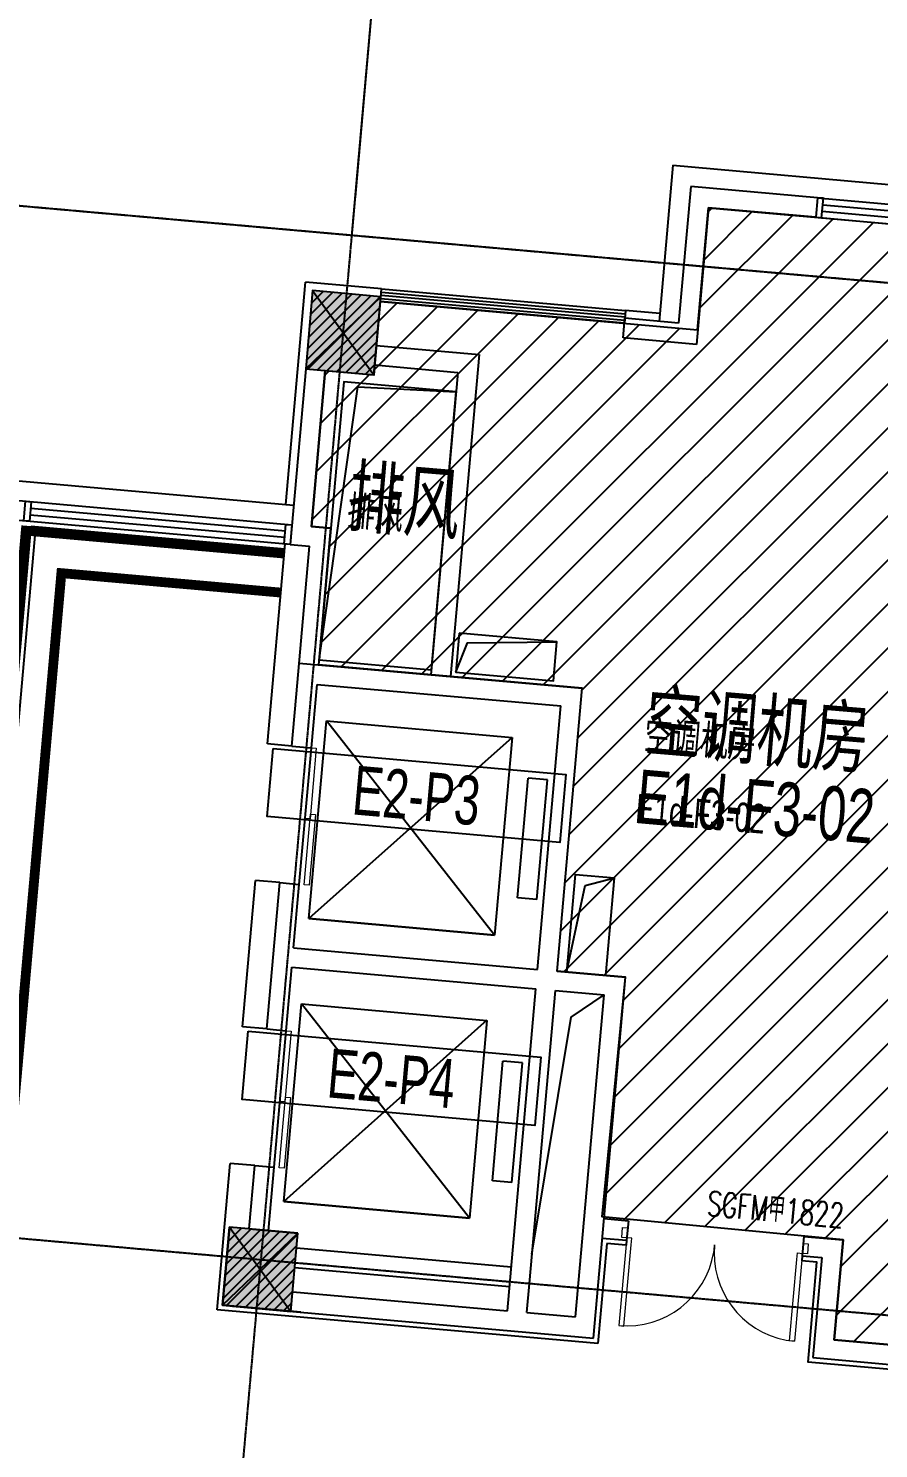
# Model space of a CAD drawing. Header units: millimetres. Extents: x -174040 to 151923, y -227569 to 142020.
# Drawn here: x -56973 to -48294, y 16365 to 30864 of the extents above; entities that cross this region are included whole.
import ezdxf
from ezdxf.enums import TextEntityAlignment as Align

# ---------------------------------------------------------------- set-up
doc = ezdxf.new("R2010")
doc.units = ezdxf.units.MM
doc.header["$LTSCALE"] = 5
for name, pattern in [('E-RG-1F$0$$0$DOTE', [2.42, 2, -0.2, 0.02, -0.2]), ('E2-RI-3F$0$DASHED', [0.75, 0.5, -0.25]), ('XRE2$0$HIDDEN', [0.375, 0.25, -0.125])]:
    doc.linetypes.add(name, pattern=pattern)
for name, color, linetype in [('00外装饰面', 21, 'Continuous'), ('A—墙体', 7, 'Continuous'), ('A—楼梯、电梯、栏杆', 50, 'Continuous'), ('A—设备管丼、主管符号', 50, 'Continuous'), ('A—轴线、尺寸', 1, 'Continuous'), ('A—门窗', 135, 'Continuous'), ('E-COLS-F3$0$0S-COLS-HATCH', 8, 'Continuous'), ('E-COLS-F3$0$0S-COLS-HATCH-I', 8, 'Continuous'), ('E-COLS-F3$0$0S-COLS-LINE', 4, 'Continuous'), ('E1-RI-3F$0$A-SYMB-DOOR', 4, 'Continuous'), ('E1-RV-3F$0$A-HOLE', 2, 'Continuous'), ('I—平面—填充01(线状)', 8, 'Continuous'), ('I—平面—文字', 40, 'Continuous'), ('I—平面—文字（放大1：100）', 40, 'XRE2$0$HIDDEN'), ('I—平面—消防设施', 10, 'Continuous'), ('I—平面—装饰面层线', 192, 'Continuous'), ('I—平面—门', 22, 'Continuous'), ('I—平面—门编号', 22, 'Continuous'), ('XRE1$0$A-SYMB', 4, 'Continuous'), ('XRE1$0$A-SYMB-NUMB-T', 4, 'Continuous'), ('轴线100', 1, 'Continuous')]:
    doc.layers.add(name, color=color, linetype=linetype)
for name, color, linetype, lineweight in [('E1-RI-3F$0$A-DOOR', 32, 'Continuous', 5), ('E1-RI-3F$0$A-DOOR-FRAM', 1, 'Continuous', 9), ('E1-RI-3F$0$A-GLAZ-CWMG', 3, 'Continuous', 5), ('E1-RV-3F$0$A-DOOR', 32, 'Continuous', 5)]:
    doc.layers.add(name, color=color, linetype=linetype, lineweight=lineweight)
doc.styles.add('ARIAL', font='arial.ttf')
doc.styles.add('E1-RI-3F$0$ECADI-TXT', font='simplex.shx', dxfattribs={"bigfont": 'hztxt.shx'})
doc.styles.add('XD2008', font='SIMYOU.TTF', dxfattribs={"width": 0.7})
doc.styles.add('XRE1$0$ECADI-TXT', font='simplex.shx', dxfattribs={"bigfont": 'hztxt.shx'})
doc.styles.add('幼圆', font='SIMYOU.TTF', dxfattribs={"width": 0.7})
doc.dimstyles.new('200', dxfattribs={"dimscale": 200, "dimtxt": 2.5, "dimasz": 2, "dimexe": 1, "dimexo": 1, "dimgap": 0.8, "dimtad": 1, "dimdec": 0, "dimdsep": 46, "dimtxsty": 'ARIAL', "dimblk1": 'ARCHTICK', "dimblk2": 'ARCHTICK', "dimsah": 1, "dimcen": -0.9, "dimdle": 1, "dimclrd": 256, "dimclre": 256, "dimclrt": 40, "dimaunit": 1, "dimadec": 0, "dimazin": 0, "dimtfac": 0.35, "dimtdec": 0, "dimtix": 1, "dimtmove": 2, "dimatfit": 3, "dimldrblk": 'ARCHTICK', "dimfxl": 0, "dimtvp": 0.8, "dimtolj": 1, "dimtzin": 0, "dimarcsym": 0})
doc.dimstyles.new('副本 100', dxfattribs={"dimscale": 100, "dimtxt": 2.5, "dimasz": 2, "dimexe": 1, "dimexo": 1, "dimgap": 0.8, "dimtad": 1, "dimdec": 0, "dimdsep": 46, "dimtxsty": 'ARIAL', "dimblk1": 'ARCHTICK', "dimblk2": 'ARCHTICK', "dimsah": 1, "dimcen": -0.9, "dimdle": 1, "dimclrd": 256, "dimclre": 256, "dimclrt": 40, "dimaunit": 1, "dimadec": 0, "dimazin": 0, "dimtfac": 0.35, "dimtdec": 0, "dimtix": 1, "dimtmove": 2, "dimatfit": 3, "dimldrblk": 'ARCHTICK', "dimfxl": 0, "dimtvp": 0.8, "dimtolj": 1, "dimtzin": 0, "dimarcsym": 0})

# ---------------------------------------------------------------- blocks, each defined once
blk = doc.blocks.new('_ArchTick')
at = {"color": 0, "linetype": 'ByBlock', "const_width": 0.15}
blk.add_lwpolyline([(-0.5, -0.5), (0.5, 0.5)], dxfattribs=at)
blk = doc.blocks.new('*D254')
at = {"layer": 'A—轴线、尺寸', "linetype": 'ByBlock', "lineweight": -2}
for p, q in [((-59852, 29794), (-59499, 33779)), ((-59716, 33597), (-53092, 33010)), ((-53627, 29242), (-53274, 33227))]:
    blk.add_line(p, q, dxfattribs=at)
at = {"layer": 'Defpoints', "color": 0, "linetype": 'ByBlock'}
for p in [(-53291, 33027), (-59870, 29595), (-53645, 29043)]:
    blk.add_point(p, dxfattribs=at)
at = {"layer": 'A—轴线、尺寸', "linetype": 'ByBlock', "lineweight": -2, "xscale": 400, "yscale": 400, "zscale": 400}
for p, rotation in [((-59517, 33580), 174.9322288641356), ((-53291, 33027), 354.9322288641357)]:
    blk.add_blockref('_ArchTick', p, dxfattribs=dict(at, rotation=rotation))
at = {"layer": 'A—轴线、尺寸', "color": 40, "linetype": 'ByBlock', "insert": (-56367, 33717), "char_height": 500, "attachment_point": 5, "rotation": 354.9322, "style": 'ARIAL'}
blk.add_mtext('\\A1;6250', dxfattribs=at)
blk = doc.blocks.new('*D255')
at = {"layer": 'A—轴线、尺寸', "linetype": 'ByBlock', "lineweight": -2}
for p, q in [((-53627, 29242), (-53274, 33227)), ((-53490, 33045), (-46119, 32391)), ((-46654, 28624), (-46301, 32608))]:
    blk.add_line(p, q, dxfattribs=at)
at = {"layer": 'Defpoints', "color": 0, "linetype": 'ByBlock'}
for p in [(-46319, 32409), (-53645, 29043), (-46672, 28425)]:
    blk.add_point(p, dxfattribs=at)
at = {"layer": 'A—轴线、尺寸', "linetype": 'ByBlock', "lineweight": -2, "xscale": 400, "yscale": 400, "zscale": 400}
for p, rotation in [((-53291, 33027), 174.9322288641356), ((-46319, 32409), 354.9322288641357)]:
    blk.add_blockref('_ArchTick', p, dxfattribs=dict(at, rotation=rotation))
at = {"layer": 'A—轴线、尺寸', "color": 40, "linetype": 'ByBlock', "insert": (-49768, 33132), "char_height": 500, "attachment_point": 5, "rotation": 354.9322, "style": 'ARIAL'}
blk.add_mtext('\\A1;7000', dxfattribs=at)
blk = doc.blocks.new('*D261')
at = {"layer": 'A—轴线、尺寸', "linetype": 'ByBlock', "lineweight": -2}
for p, q in [((-65126, 29760), (-64640, 35239)), ((-64857, 35057), (6363, 28741)), ((5696, 23479), (6182, 28958))]:
    blk.add_line(p, q, dxfattribs=at)
at = {"layer": 'Defpoints', "color": 0, "linetype": 'ByBlock'}
for p in [(-65144, 29561), (6164, 28759), (5678, 23280)]:
    blk.add_point(p, dxfattribs=at)
at = {"layer": 'A—轴线、尺寸', "linetype": 'ByBlock', "lineweight": -2, "xscale": 400, "yscale": 400, "zscale": 400}
for p, rotation in [((-64658, 35039), 174.9322288641356), ((6164, 28759), 354.9322288641357)]:
    blk.add_blockref('_ArchTick', p, dxfattribs=dict(at, rotation=rotation))
at = {"layer": 'A—轴线、尺寸', "color": 40, "linetype": 'ByBlock', "insert": (-29210, 32313), "char_height": 500, "attachment_point": 5, "rotation": 354.9322, "style": 'ARIAL'}
blk.add_mtext('\\A1;71100', dxfattribs=at)
blk = doc.blocks.new('XRE3')
at = {"layer": 'E-COLS-F3$0$0S-COLS-HATCH'}
for points in [[(11790404, -6181094), (11789707, -6181032), (11789636, -6181829), (11790333, -6181891)], [(11789556, -6190656), (11788859, -6190594), (11788788, -6191391), (11789485, -6191453)]]:
    blk.add_hatch(color=18, dxfattribs=at).paths.add_polyline_path(points)
at = {"layer": 'E-COLS-F3$0$0S-COLS-HATCH-I'}
h = blk.add_hatch(dxfattribs=at)
h.set_pattern_fill('ANSI31', color=256, scale=600, style=0)
h.set_pattern_definition([(45, (-88.334, -996.09), (-53.0330086, 53.0330086), [])])
h.paths.add_polyline_path([(11790404, -6181094), (11789707, -6181032), (11789636, -6181829), (11790333, -6181891)])
h = blk.add_hatch(dxfattribs=at)
h.set_pattern_fill('ANSI31', color=256, scale=600, style=0)
h.set_pattern_definition([(45, (-8.83, -99.61), (-53.0330086, 53.0330086), [])])
h.paths.add_polyline_path([(11789556, -6190656), (11788859, -6190594), (11788788, -6191391), (11789485, -6191453)])
at = {"layer": 'Defpoints'}
for p, q in [((11789707, -6181032), (11790333, -6181891)), ((11789636, -6181829), (11790404, -6181094)), ((11788788, -6191391), (11789556, -6190656)), ((11788859, -6190594), (11789485, -6191453))]:
    blk.add_line(p, q, dxfattribs=at)
at = {"layer": 'E-COLS-F3$0$0S-COLS-LINE', "color": 255}
for points in [[(11790404, -6181094), (11789707, -6181032), (11789636, -6181829), (11790333, -6181891)], [(11789556, -6190656), (11788859, -6190594), (11788788, -6191391), (11789485, -6191453)]]:
    blk.add_lwpolyline(points, close=True, dxfattribs=at)
blk = doc.blocks.new('E1-RI-3F$0$ECADI-TAG-DOOR')
blk = doc.blocks.new('E1-RI-3F$0$MRY_DOOR-2-SOLID_-_1_8_ME4')
at = {"layer": 'E1-RI-3F$0$A-DOOR'}
for p, q in [((-849, -66), (-900, -66)), ((-900, -66), (-900, -134)), ((-900, -134), (-900, -966)), ((-849, -134), (-849, -66)), ((-849, -966), (-849, -134)), ((849, -66), (900, -66)), ((849, -133), (849, -66)), ((849, -966), (849, -133)), ((900, -66), (900, -133)), ((900, -133), (900, -966)), ((-900, -966), (-849, -966)), ((900, -966), (849, -966))]:
    blk.add_line(p, q, dxfattribs=at)
for centre, start, end in [((-900, -66), 270, 355.6813), ((-900, -66), 355.6813, 0.5), ((900, -66), 179.5, 184.3187), ((900, -66), 184.3187, 270)]:
    blk.add_arc(centre, 900, start, end, dxfattribs=at)
at = {"layer": 'E1-RI-3F$0$A-DOOR-FRAM'}
for p, q in [((-951, -66), (-951, 36)), ((-951, 36), (-900, 36)), ((-900, 36), (-900, -66)), ((900, -66), (900, 36)), ((900, 36), (951, 36)), ((951, 36), (951, -66)), ((-900, -66), (-951, -66)), ((951, -66), (900, -66))]:
    blk.add_line(p, q, dxfattribs=at)
blk = doc.blocks.new('E1-RV-3F$0$Elevator - Single Side Open - 48_w x 94_h-2412031-一层平面 1_2号楼 FIRST FLOOR PLAN B1 B2')
at = {"layer": 'E1-RV-3F$0$A-DOOR'}
for p, q in [((-355.6, -48.41875), (-1080.6, -48.41875)), ((-1080.6, -48.41875), (-1080.6, -99.21875)), ((-1080.6, -99.21875), (-355.6, -99.21875)), ((319.4, -99.21875), (-405.6, -99.21875)), ((-405.6, -99.21875), (-405.6, -150.01875)), ((-355.6, -99.21875), (-355.6, -48.41875)), ((319.4, -150.01875), (319.4, -99.21875)), ((-405.6, -150.01875), (319.4, -150.01875))]:
    blk.add_line(p, q, dxfattribs=at)
blk = doc.blocks.new('E1-RI-3F$0$RECTANGULAR_MULLION_-_6006')
at = {"layer": 'A—门窗'}
for p, q in [((-30, 125), (30, 125)), ((-30, -75), (-30, 125)), ((30, 125), (30, -75)), ((30, -75), (-30, -75))]:
    blk.add_line(p, q, dxfattribs=at)
blk = doc.blocks.new('XRE1$0$ECADI-TAG-CODE')
at = {"layer": 'XRE1$0$A-SYMB-NUMB-T', "color": 1}
blk.add_lwpolyline([(0, 3.5), (15, 3.5), (15, 0), (0, 0)], close=True, dxfattribs=at)
at = {"layer": 'XRE1$0$A-SYMB-NUMB-T', "style": 'XRE1$0$ECADI-TXT', "width": 0.7}
blk.add_attdef('CODE', text='', height=2.5, dxfattribs=at).set_placement((7.5, 1.75), align=Align.MIDDLE_CENTER)
blk = doc.blocks.new('*D525')
at = {"layer": 'Defpoints', "color": 0, "linetype": 'ByBlock'}
for p in [(-173809, 33548), (-180387, 30115), (-174162, 29563)]:
    blk.add_point(p, dxfattribs=at)
at = {"layer": '轴线100', "linetype": 'ByBlock', "lineweight": -2}
for p, q in [((-180379, 30215), (-180025, 34199)), ((-180134, 34109), (-173709, 33539)), ((-174153, 29663), (-173800, 33647))]:
    blk.add_line(p, q, dxfattribs=at)
at = {"layer": '轴线100', "linetype": 'ByBlock', "lineweight": -2, "xscale": 200, "yscale": 200, "zscale": 200}
for p, rotation in [((-180034, 34100), 174.9322288766972), ((-173809, 33548), 354.9322288766971)]:
    blk.add_blockref('_ArchTick', p, dxfattribs=dict(at, rotation=rotation))
at = {"layer": '轴线100', "color": 40, "linetype": 'ByBlock', "insert": (-176901, 34056), "char_height": 300, "attachment_point": 5, "rotation": 354.9322, "style": 'ARIAL'}
blk.add_mtext('\\A1;6250', dxfattribs=at)
blk = doc.blocks.new('*D526')
at = {"layer": 'Defpoints', "color": 0, "linetype": 'ByBlock'}
for p in [(-166836, 32929), (-174162, 29563), (-167189, 28945)]:
    blk.add_point(p, dxfattribs=at)
at = {"layer": '轴线100', "linetype": 'ByBlock', "lineweight": -2}
for p, q in [((-174153, 29663), (-173800, 33647)), ((-173908, 33556), (-166736, 32920)), ((-167180, 29045), (-166827, 33029))]:
    blk.add_line(p, q, dxfattribs=at)
at = {"layer": '轴线100', "linetype": 'ByBlock', "lineweight": -2, "xscale": 200, "yscale": 200, "zscale": 200}
for p, rotation in [((-173809, 33548), 174.9322288766972), ((-166836, 32929), 354.9322288766971)]:
    blk.add_blockref('_ArchTick', p, dxfattribs=dict(at, rotation=rotation))
at = {"layer": '轴线100', "color": 40, "linetype": 'ByBlock', "insert": (-170302, 33471), "char_height": 300, "attachment_point": 5, "rotation": 354.9322, "style": 'ARIAL'}
blk.add_mtext('\\A1;7000', dxfattribs=at)
blk = doc.blocks.new('A$C1C9D1350')
at = {"layer": '轴线100', "linetype": 'E-RG-1F$0$$0$DOTE'}
for p, q in [((-177145.2, -4082.9), (-173605.5, 35838.5)), ((-187247.4, 30431.7), (-106850.9, 23302.1)), ((-186918.7, 19861.4), (-107778.4, 12843.2))]:
    blk.add_line(p, q, dxfattribs=at)
at = {"layer": '轴线100', "linetype": 'ByBlock'}
for base, p1, p2, picture, middle in [((-173808.5, 33547.6), (-180387.4, 30115.3), (-174161.8, 29563.2), '*D525', (-176900.7, 34055.9)), ((-166835.9, 32929.3), (-174161.8, 29563.2), (-167189.2, 28944.9), '*D526', (-170301.6, 33470.7))]:
    dim = blk.add_linear_dim(base=base, p1=p1, p2=p2, angle=354.93223, dimstyle='副本 100', override={"dimtxt": 3}, dxfattribs=at)
    dim.commit()
    dim.dimension.update_dxf_attribs({"geometry": picture, "text_midpoint": middle})

msp = doc.modelspace()

# ---------------------------------------------------------------- hatches: boundary and pattern name
at = {"layer": 'I—平面—填充01(线状)'}
h = msp.add_hatch(dxfattribs=at)
h.set_pattern_fill('ANSI31', color=256, scale=100, style=0)
h.paths.add_polyline_path([(-53379.1, 28075.1), (-50141.4, 27788.1), (-50031.1, 29033), (-46520, 28721.6), (-47487.2, 17814.5), (-47935.5, 17854.2), (-47975.1, 17406.2), (-48748.1, 17474.8), (-48657.6, 18496.1), (-51114.9, 18730.1), (-50878.8, 21177.5), (-51576.1, 21239.3), (-51320.1, 24128), (-54009.6, 24366.3), (-53886, 25760.2), (-54084.7, 25777.8), (-53943.3, 27372.2), (-53445.3, 27328), (-53379.1, 28075.1), (-50888.8, 27854.4)])

# ---------------------------------------------------------------- linework, layer by layer
at = {"layer": '00外装饰面', "linetype": 'ByBlock', "ltscale": 5}
for p, q in [((-50394.6, 29466.9), (-50535.9, 27873.1)), ((-50394.2, 29466.8), (7777.4, 24308.1)), ((-50394.2, 29466.8), (7777.4, 24308.1)), ((-54346, 26002.4), (-54144.6, 28273.5)), ((-53367.6, 28204.5), (-54144.6, 28273.5)), ((-50528.4, 27952.8), (-50877.4, 27983.7)), ((-59445.9, 26454.6), (-54266.5, 25995.3))]:
    msp.add_line(p, q, dxfattribs=at)
at = {"layer": 'A—墙体'}
for p, q in [((-50212.7, 29249.9), (-50336.3, 27855.4)), ((-48917.8, 29135.1), (-50212.7, 29249.9)), ((-50031.1, 29033), (-50154.7, 27638.5)), ((-48935.4, 28935.9), (-50031.1, 29033)), ((-48917.8, 29135.1), (-48935.4, 28935.9)), ((-50902.5, 27704.8), (-50884.8, 27904.1)), ((-50336.3, 27855.4), (-50884.4, 27904)), ((-50154.7, 27638.5), (-50902.1, 27704.8)), ((-53418.8, 27626.8), (-52373.2, 27534.1)), ((-53436.5, 27427.6), (-52590.1, 27352.6)), ((-52373.2, 27534.1), (-52664.7, 24247.1)), ((-54142.6, 27389.8), (-54301.6, 25596.3)), ((-53943.4, 27372.2), (-54084.7, 25777.8)), ((-52590.1, 27352.6), (-52863.9, 24264.8)), ((-54084.7, 25777.8), (-53886, 25760.2)), ((-54009.6, 24366.3), (-53886, 25760.2)), ((-54301.6, 25596.3), (-54102.9, 25578.6)), ((-54226.5, 24184.7), (-54102.9, 25578.6)), ((-54208.8, 24383.9), (-51320.1, 24128)), ((-54208.8, 24383.9), (-51320.1, 24128)), ((-54283.8, 23537.3), (-54226.5, 24184.7)), ((-54283.8, 23537.3), (-54226.5, 24184.7)), ((-54084.6, 23519.6), (-54027.2, 24167.1)), ((-54084.6, 23519.6), (-54027.2, 24167.1)), ((-54027.2, 24167.1), (-51537, 23946.4)), ((-54027.2, 24167.1), (-51537, 23946.4)), ((-51576.1, 21239.3), (-51320.1, 24128)), ((-51576.1, 21239.3), (-51320.1, 24128)), ((-51775.3, 21256.9), (-51537, 23946.4)), ((-51775.3, 21256.9), (-51537, 23946.4)), ((-54283.8, 23537.3), (-54084.6, 23519.6)), ((-54283.8, 23537.3), (-54084.6, 23519.6)), ((-54539.8, 20648.6), (-54407.4, 22142.7)), ((-54539.8, 20648.6), (-54407.4, 22142.7)), ((-54407.4, 22142.7), (-54208.2, 22125.1)), ((-54407.4, 22142.7), (-54208.2, 22125.1)), ((-54265.5, 21477.6), (-54208.2, 22125.1)), ((-54265.5, 21477.6), (-54208.2, 22125.1)), ((-54265.5, 21477.6), (-51775.3, 21256.9)), ((-54265.5, 21477.6), (-51775.3, 21256.9)), ((-54340.6, 20630.9), (-54283.2, 21278.4)), ((-54340.6, 20630.9), (-54283.2, 21278.4)), ((-54283.2, 21278.4), (-51793, 21057.7)), ((-54283.2, 21278.4), (-51793, 21057.7)), ((-51576.1, 21239.3), (-50878.8, 21177.5)), ((-51576.1, 21239.3), (-50878.8, 21177.5)), ((-51205.4, 17491.9), (-50878.8, 21177.5)), ((-51205.4, 17491.9), (-50878.8, 21177.5)), ((-52084.2, 17770.6), (-51793, 21057.7)), ((-52084.2, 17770.6), (-51793, 21057.7)), ((-51858.5, 18051.8), (-51593.7, 21040.1)), ((-51858.5, 18051.8), (-51593.7, 21040.1)), ((-51593.7, 21040.1), (-51095.7, 20995.9)), ((-51593.7, 21040.1), (-51095.7, 20995.9)), ((-51593.7, 21039.9), (-51096.3, 20995.8)), ((-51593.7, 21039.9), (-51096.3, 20995.8)), ((-51387.6, 17708.9), (-51096.3, 20995.8)), ((-51387.6, 17708.9), (-51096.3, 20995.8)), ((-51387, 17708.8), (-51095.7, 20995.9)), ((-51387, 17708.8), (-51095.7, 20995.9)), ((-54539.8, 20648.6), (-54340.6, 20630.9)), ((-54539.8, 20648.6), (-54340.6, 20630.9)), ((-54720.7, 18606.6), (-54663.4, 19254)), ((-54720.7, 18606.6), (-54663.4, 19254)), ((-54663.4, 19254), (-54464.1, 19236.4)), ((-54663.4, 19254), (-54464.1, 19236.4)), ((-54521.5, 18588.9), (-54464.1, 19236.4)), ((-54521.5, 18588.9), (-54464.1, 19236.4)), ((-51097.3, 18712.4), (-50849, 18690.4)), ((-54990.6, 17827.3), (-54920, 18624.2)), ((-54990.6, 17827.3), (-54920, 18624.2)), ((-54720.7, 18606.6), (-54222.7, 18562.4)), ((-54720.7, 18606.6), (-54222.7, 18562.4)), ((-54293.3, 17765.6), (-54222.7, 18562.4)), ((-54293.3, 17765.6), (-54222.7, 18562.4)), ((-50849, 18690.4), (-50866.7, 18491.2)), ((-51114.9, 18513.2), (-50866.7, 18491.2)), ((-49056, 18531.4), (-49073.7, 18332.2)), ((-49056, 18531.4), (-48658.6, 18496.2)), ((-48657.6, 18496.1), (-48748.1, 17474.8)), ((-54235.9, 18413), (-52044.5, 18218.8)), ((-54235.9, 18413), (-52044.5, 18218.8)), ((-49073.7, 18332.2), (-48874.5, 18314.5)), ((-48874.5, 18314.5), (-48965, 17293.4)), ((-54253.6, 18213.8), (-52062.2, 18019.6)), ((-54253.6, 18213.8), (-52062.2, 18019.6)), ((-51885, 17752.9), (-51858.5, 18051.8)), ((-51885, 17752.9), (-51858.5, 18051.8)), ((-54275.6, 17964.8), (-52084.2, 17770.6)), ((-54275.6, 17964.8), (-52084.2, 17770.6)), ((-54193.7, 17756.7), (-54990.6, 17827.3)), ((-54193.7, 17756.7), (-54990.6, 17827.3)), ((-54891, 17818.5), (-51205.4, 17491.9)), ((-54891, 17818.5), (-51205.4, 17491.9)), ((-51885, 17752.9), (-51387, 17708.8)), ((-51885, 17752.9), (-51387, 17708.8)), ((-48748.1, 17474.8), (-47975.1, 17406.2)), ((-48965, 17293.4), (-47992.7, 17206.8))]:
    msp.add_line(p, q, dxfattribs=at)
msp.add_lwpolyline([(-54222.7, 18562.4), (-54920, 18624.2), (-54990.6, 17827.3), (-54293.3, 17765.6)], close=True, dxfattribs=at)
msp.add_lwpolyline([(-54222.7, 18562.4), (-54920, 18624.2), (-54990.6, 17827.3), (-54293.3, 17765.6)], close=True, dxfattribs=at)
at = {"layer": 'A—楼梯、电梯、栏杆'}
for p, q in [((-57510.8, 19406.2), (-56945.6, 25781.1)), ((-57465.4, 19352), (-56900.2, 25726.9)), ((-56945.6, 25781.1), (-54356.1, 25551.5)), ((-56900.2, 25726.9), (-54360.6, 25501.7)), ((-54109.6, 21775.6), (-53930.7, 23793.9)), ((-52215.3, 21607.3), (-53930.7, 23793.9)), ((-53930.7, 23793.9), (-52036.4, 23625.6)), ((-52036.4, 23625.6), (-54109.6, 21775.6)), ((-52036.4, 23625.6), (-52215.3, 21607.3)), ((-51980.7, 21988), (-51872.6, 23209.5)), ((-51673.4, 23191.8), (-51872.6, 23209.5)), ((-51781.5, 21970.3), (-51673.4, 23191.8)), ((-51781.5, 21970.3), (-51980.7, 21988)), ((-52215.3, 21607.3), (-54109.6, 21775.6)), ((-54109.6, 21775.6), (-52215.3, 21607.3)), ((-54365.5, 18886.9), (-54186.7, 20905.2)), ((-52471.2, 18718.6), (-54186.7, 20905.2)), ((-54186.7, 20905.2), (-52292.4, 20736.9)), ((-52293.1, 20737), (-54366.2, 18887)), ((-52292.4, 20736.9), (-52471.2, 18718.6)), ((-52236.6, 19099.4), (-52128.6, 20320.8)), ((-51929.3, 20303.1), (-52128.6, 20320.8)), ((-52037.4, 19081.7), (-51929.3, 20303.1)), ((-52037.4, 19081.7), (-52236.6, 19099.4)), ((-52471.2, 18718.6), (-54365.5, 18886.9)), ((-54365.5, 18886.9), (-52471.2, 18718.6))]:
    msp.add_line(p, q, dxfattribs=at)
at = {"layer": 'A—设备管丼、主管符号'}
for points in [[(-54005.1, 24415.9), (-52859.5, 24314.3), (-52608.1, 27152.4), (-53753.3, 27255.5)], [(-52575.4, 24690.4), (-52610.6, 24292), (-51614.5, 24203.8), (-51579.3, 24602.3)]]:
    msp.add_lwpolyline(points, close=True, dxfattribs=at)
for points in [[(-54005.1, 24415.9), (-53611.2, 27204.6), (-52608, 27152.4)], [(-52610.6, 24292.3), (-52491.1, 24592.5), (-51579.3, 24602.3)], [(-51475.5, 21239.1), (-51291.2, 22112.7), (-50990.4, 22191.1)], [(-51475.5, 21239.1), (-51291.2, 22112.7), (-50990.4, 22191.1)], [(-51832.5, 18350.9), (-51432, 20769.8), (-51096.3, 20996.2)], [(-51832.5, 18350.9), (-51432, 20769.8), (-51096.3, 20996.2)]]:
    msp.add_lwpolyline(points, dxfattribs=at)
at = {"layer": 'A—轴线、尺寸', "linetype": 'E-RG-1F$0$$0$DOTE'}
for p, q in [((-53670.3, 28753.4), (-53088.2, 35318.3)), ((-59895.8, 29305.5), (13666.4, 22782))]:
    msp.add_line(p, q, dxfattribs=at)
at = {"layer": 'A—门窗'}
for p, q in [((-48917.8, 29135.1), (7560.4, 24126.6)), ((-48863.9, 29063.4), (-46662.8, 28868.2)), ((-48935.4, 28935.9), (7343.5, 23945)), ((-48869.8, 28997), (-46668.6, 28801.8)), ((-53379.1, 28075.1), (-53367.6, 28204.5)), ((-53373.3, 28139.8), (-50883.1, 27919.1)), ((-53370.4, 28172.2), (-50880.2, 27951.5)), ((-53367.6, 28204.5), (-50877.3, 27983.9)), ((-53379.4, 28075.1), (-50889.2, 27854.2)), ((-53376.2, 28107.4), (-50885.9, 27886.8)), ((-50877.3, 27983.9), (-50889.2, 27854.2)), ((-59662.8, 26273.1), (-54284.2, 25796.1)), ((-59680.5, 26073.9), (-54301.9, 25596.9)), ((-56949.5, 25965.5), (-54349.9, 25735)), ((-56955.4, 25899.1), (-54355.7, 25668.6))]:
    msp.add_line(p, q, dxfattribs=at)
for points in [[(-57021.1, 25838), (-57003.4, 26037.2), (-56943.6, 26031.9), (-56961.3, 25832.7)], [(-54361.7, 25601.6), (-54344, 25800.8), (-54284.3, 25795.5), (-54301.9, 25596.3)]]:
    msp.add_lwpolyline(points, close=True, dxfattribs=at)
at = {"layer": 'E1-RI-3F$0$A-GLAZ-CWMG'}
for p, q in [((-53392.3, 27925.6), (-53374.6, 28124.9)), ((-50902.1, 27704.8), (-50877.4, 27983.7))]:
    msp.add_line(p, q, dxfattribs=at)
at = {"layer": 'E1-RV-3F$0$A-HOLE'}
msp.add_line((-51078.7, 21195), (-50990.4, 22191.1), dxfattribs=at)
msp.add_line((-51078.7, 21195), (-50990.4, 22191.1), dxfattribs=at)
msp.add_lwpolyline([(-51476.3, 21230.3), (-51387.9, 22226.4), (-50990.4, 22191.1)], dxfattribs=at)
msp.add_lwpolyline([(-51476.3, 21230.3), (-51387.9, 22226.4), (-50990.4, 22191.1)], dxfattribs=at)
at = {"layer": 'I—平面—填充01(线状)'}
msp.add_lwpolyline([(-53379.1, 28075.1), (-50141.4, 27788.1), (-50031.1, 29033), (-46520, 28721.6), (-47487.2, 17814.5), (-47935.5, 17854.2), (-47975.1, 17406.2), (-48748.1, 17474.8), (-48657.6, 18496.1), (-51114.9, 18730.1), (-50878.8, 21177.5), (-51576.1, 21239.3), (-51320.1, 24128), (-54009.6, 24366.3), (-53886, 25760.2), (-54084.7, 25777.8), (-53943.3, 27372.2), (-53445.3, 27328), (-53379.1, 28075.1), (-50888.8, 27854.4)], close=True, dxfattribs=at)
at = {"layer": 'I—平面—消防设施', "linetype": 'E2-RI-3F$0$DASHED', "const_width": 100}
for points in [[(-60104.4, 21292.4), (-60263.3, 19500.2), (-57573.8, 19261.8), (-56999.7, 25736.3), (-54360.5, 25502.3)], [(-60502.8, 21327.7), (-60697.1, 19137.1), (-57210.7, 18828), (-56636.6, 25302.6), (-54395.8, 25103.9)]]:
    msp.add_lwpolyline(points, dxfattribs=at)
at = {"layer": 'I—平面—装饰面层线'}
for p, q in [((-54532.7, 23559.3), (-54351.8, 25600.7)), ((-54283.8, 23537.3), (-54532.7, 23559.3)), ((-54788.8, 20670.6), (-54656.3, 22164.8)), ((-54407.4, 22142.7), (-54656.3, 22164.8)), ((-54539.8, 20648.6), (-54788.8, 20670.6)), ((-55044.8, 17782.2), (-54912.4, 19276.1)), ((-54663.4, 19254), (-54912.4, 19276.1)), ((-51069.5, 18458.8), (-51160, 17437.7)), ((-50871.1, 18441.3), (-51069.5, 18458.8)), ((-50866.7, 18491.2), (-50871.1, 18441.3)), ((-49073.7, 18332.2), (-49078.1, 18282.4)), ((-51160, 17437.7), (-55044.8, 17782.2))]:
    msp.add_line(p, q, dxfattribs=at)
msp.add_lwpolyline([(-45367.1, 17952.8), (-45516.6, 17966), (-45607.1, 16945.2), (-49014.6, 17247.6), (-48924.1, 18268.7), (-49078.1, 18282.4)], dxfattribs=at)
at = {"layer": 'I—平面—门'}
for p, q in [((-54208.2, 22125.1), (-54084.6, 23519.6)), ((-54208.2, 22125.1), (-54084.6, 23519.6)), ((-54464.1, 19236.4), (-54340.6, 20630.9)), ((-54464.1, 19236.4), (-54340.6, 20630.9))]:
    msp.add_line(p, q, dxfattribs=at)

# ---------------------------------------------------------------- block references
at = {"layer": 'A—门窗'}
msp.add_blockref('XRE3', (-11843778.7, 6209218.7), dxfattribs=at)
at = {"layer": 'A—门窗', "extrusion": (0, 0, -1), "rotation": 5.060730976565843}
msp.add_blockref('E1-RI-3F$0$RECTANGULAR_MULLION_-_6006', (48898.9, 29008), dxfattribs=at)
at = {"layer": 'I—平面—门', "xscale": -1, "rotation": 84.9393032523503}
for p in [(-54228.2, 22447.5), (-54228.2, 22447.5), (-54484.1, 19558.8), (-54484.1, 19558.8)]:
    msp.add_blockref('E1-RV-3F$0$Elevator - Single Side Open - 48_w x 94_h-2412031-一层平面 1_2号楼 FIRST FLOOR PLAN B1 B2', p, dxfattribs=at)
at = {"layer": 'I—平面—门', "rotation": 354.9322288633572}
msp.add_blockref('E1-RI-3F$0$MRY_DOOR-2-SOLID_-_1_8_ME4', (-49963.1, 18502.8), dxfattribs=at)
at = {"layer": 'I—平面—门编号'}
ref = msp.add_blockref('E1-RI-3F$0$ECADI-TAG-DOOR', (-48500.2, 17869.5), dxfattribs=dict(at, xscale=100.0000000022704, yscale=100.0000000022704, zscale=100.0000000022704, rotation=354.6769983313162))
ref.add_attrib('门窗主编号1', 'SGFM甲1822', dxfattribs={"layer": 'E1-RI-3F$0$A-SYMB-DOOR', "height": 250, "rotation": 354.677, "style": 'E1-RI-3F$0$ECADI-TXT', "width": 0.7}).set_placement((-48661.6, 18616.1), align=Align.RIGHT)
at = {"layer": 'XRE1$0$A-SYMB'}
ref = msp.add_blockref('XRE1$0$ECADI-TAG-CODE', (-54536.1, 22816.6), dxfattribs=dict(at, xscale=200.0000000186264, yscale=200.0000000186264, zscale=200.0000000186264, rotation=354.9225100827637))
ref.add_attrib('CODE', 'E2-P3', dxfattribs={"layer": 'XRE1$0$A-SYMB-NUMB-T', "color": 40, "height": 500, "rotation": 354.92251, "style": '幼圆', "width": 0.7}).set_placement((-53011, 23032.5), align=Align.MIDDLE_CENTER)
ref = msp.add_blockref('XRE1$0$ECADI-TAG-CODE', (-54792.1, 19927.9), dxfattribs=dict(at, xscale=200.0000000186264, yscale=200.0000000186264, zscale=200.0000000186264, rotation=354.9225100827637))
ref.add_attrib('CODE', 'E2-P4', dxfattribs={"layer": 'XRE1$0$A-SYMB-NUMB-T', "color": 40, "height": 500, "rotation": 354.92251, "style": '幼圆', "width": 0.7}).set_placement((-53267, 20143.8), align=Align.MIDDLE_CENTER)
at = {"layer": '轴线100'}
msp.add_blockref('A$C1C9D1350', (120517.4, -520.6), dxfattribs=at)

# ---------------------------------------------------------------- texts
at = {"layer": 'I—平面—文字', "linetype": 'ByBlock', "style": 'XD2008', "width": 0.7}
for s, height, rotation, p in [('排风', 600, 355.17739, (-53729.8, 25798.7, 0)), ('空调机房', 600, 355.17739, (-50697.5, 23506.9, 0)), ('E1d-F3-02', 550, 354.96078, (-50785.6, 22752.8))]:
    msp.add_text(s, height=height, rotation=rotation, dxfattribs=at).set_placement(p)
at = {"layer": 'I—平面—文字（放大1：100）', "linetype": 'ByBlock', "style": 'XD2008', "width": 0.7}
for s, p in [('排风', (-53729.8, 25798.7, 0)), ('空调机房', (-50697.5, 23506.9, 0)), ('E1d-F3-02', (-50785.6, 22752.8))]:
    msp.add_text(s, height=300, rotation=355.17739, dxfattribs=at).set_placement(p)

# ---------------------------------------------------------------- dimensions: what is measured, and where the dimension line sits
at = {"layer": 'A—轴线、尺寸', "linetype": 'ByBlock'}
for base, p1, p2, picture, middle in [((6164.1, 28758.8), (-65143.8, 29560.8), (5678.2, 23280.2), '*D261', (-29210.3, 32312.7)), ((-53291.2, 33027.5), (-59870.1, 29595.2), (-53644.5, 29043.1), '*D254', (-56367.3, 33717.2)), ((-46318.5, 32409.1), (-53644.5, 29043.1), (-46671.9, 28424.7), '*D255', (-49768.2, 33132))]:
    dim = msp.add_linear_dim(base=base, p1=p1, p2=p2, angle=354.93223, dimstyle='200', dxfattribs=at)
    dim.commit()
    dim.dimension.update_dxf_attribs({"geometry": picture, "text_midpoint": middle})

doc.saveas('drawing.dxf')
